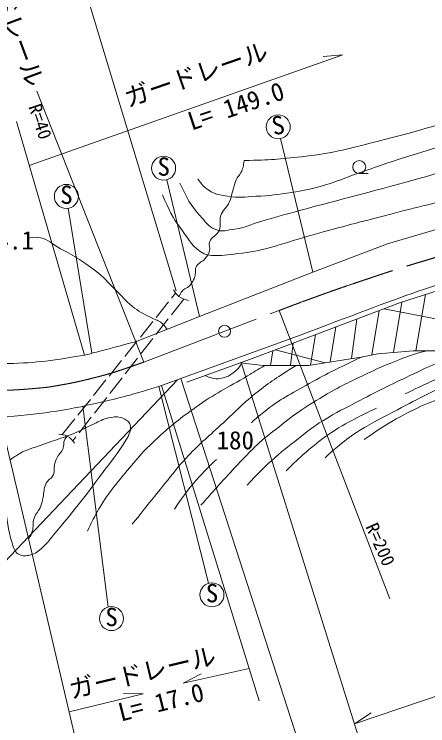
# Model space of a CAD drawing. Units: millimetres, scale not verified. Extents: x 40000 to 680000, y 20000 to 380000.
# Drawn here: x 130650 to 171984, y 239898 to 311120 of the extents above; entities that cross this region are included whole.
import ezdxf
from ezdxf.enums import TextEntityAlignment as Align

# ---------------------------------------------------------------- set-up
doc = ezdxf.new("R2010")
doc.units = ezdxf.units.MM
doc.header["$LTSCALE"] = 1000
doc.linetypes.add('CHAIN', pattern=[18.5, 12, -1.5, 3.5, -1.5])
doc.linetypes.add('USER1', pattern=[2.5, 2, -0.5])
for name, color, linetype, lineweight in [('M-BGD', 7, 'Continuous', 13), ('M-BMK', 7, 'CHAIN', 13), ('M-STR-HTXT', 7, 'Continuous', 13)]:
    doc.layers.add(name, color=color, linetype=linetype, lineweight=lineweight)
doc.styles.add('ＭＳ ゴシック', font='')
doc.styles.get('ＭＳ ゴシック').set_extended_font_data('MS Gothic')

msp = doc.modelspace()

# ---------------------------------------------------------------- linework, layer by layer
at = {"layer": 'M-BGD'}
for p, q in [((157253, 298670), (160483, 285317)), ((145907, 294553), (149184, 280861)), ((136031, 291698), (138422, 277187)), ((147263, 283169), (147140, 282854)), ((171744, 283054), (170798, 277422)), ((169395, 282307), (168555, 277261)), ((167133, 281458), (166401, 277018)), ((167635, 281648), (188031, 277614)), ((164891, 280609), (164369, 276657)), ((162228, 276315), (162808, 279820)), ((145370, 273948), (158238, 278628)), ((160769, 279048), (160258, 276001)), ((158517, 278195), (158248, 275969)), ((156495, 277431), (156253, 275969)), ((123853, 250154), (146971, 274530)), ((150074, 254161), (145118, 273868)), ((140022, 251775), (137495, 271879)), ((135711, 268575), (135693, 268550)), ((135711, 268575), (135933, 268890))]:
    msp.add_line(p, q, dxfattribs=at)
at = {"layer": 'M-BGD', "color": 1}
msp.add_line((165133, 295175), (166040, 295175), dxfattribs=at)
at = {"layer": 'M-BGD', "linetype": 'USER1'}
for p, q in [((135445, 269051), (146778, 283204)), ((147589, 282608), (136497, 268409))]:
    msp.add_line(p, q, dxfattribs=at)
at = {"layer": 'M-BGD'}
for points in [[(218861, 299698), (212339, 298586), (198768, 295807), (179360, 291502), (167951, 288131)], [(147894, 274296), (153906, 276453), (158421, 278159), (169268, 282267), (176054, 284423), (181397, 285963), (185579, 287064), (191392, 288344), (204593, 290975), (215328, 293188)], [(167951, 288131), (160483, 285317), (149184, 280861), (142784, 278342)], [(153245, 276216), (155516, 275969), (160054, 275969), (165330, 276810), (166992, 277132), (170523, 277423), (175415, 277413), (181059, 276644), (184144, 275912), (186657, 275666), (189295, 276342)]]:
    msp.add_lwpolyline(points, dxfattribs=at)
at = {"layer": 'M-BGD', "color": 1}
for centre, radius in [((157039, 299851), 1200), ((145582, 295708), 1200), ((165133, 295823), 648), ((135861, 292886), 1200), ((150414, 253010), 1200), ((140369, 250626), 1200)]:
    msp.add_circle(centre, radius, dxfattribs=at)
at = {"layer": 'M-BGD'}
msp.add_circle((151670, 279381), 600, dxfattribs=at)
for points, knots in [([(269368, 292931), (268991, 293258), (268840, 293348), (268481, 293585), (267461, 294259), (266731, 294348), (265583, 294769), (262648, 295845), (260954, 296316), (257932, 297117), (255220, 297836), (253627, 297958), (250943, 298774), (248422, 299541), (246997, 299972), (244588, 301038), (242885, 301792), (242014, 302390), (240315, 303151), (239850, 303359), (239578, 303448), (239110, 303649), (237600, 304297), (236828, 304847), (235268, 305363), (231381, 306648), (229074, 307218), (224983, 307380), (222395, 307483), (220942, 307291), (218355, 307170), (213673, 306951), (211046, 306869), (206375, 306484), (202456, 306162), (200256, 306002), (196358, 305487), (192035, 304917), (189572, 304770), (185328, 303774), (182414, 303089), (180860, 302414), (177990, 301562), (174418, 300500), (172441, 299813), (168830, 298890), (165167, 297953), (163124, 297278), (159366, 296857), (157139, 296607), (156315, 296532), (153641, 296483)], [0, 0, 0, 0, 1, 1, 1, 2, 2, 2, 3, 3, 3, 4, 4, 4, 5, 5, 5, 6, 6, 6, 7, 7, 7, 8, 8, 8, 9, 9, 9, 10, 10, 10, 11, 11, 11, 12, 12, 12, 13, 13, 13, 14, 14, 14, 15, 15, 15, 16, 16, 16, 17, 17, 17, 17]), ([(104526, 304312), (104180, 301951), (104111, 301231), (103999, 299244), (103839, 296391), (103800, 294761), (104197, 291932), (104429, 290277), (104647, 289340), (105273, 287790), (105692, 286751), (105977, 286159), (106695, 285299), (107812, 283962), (108527, 283268), (109905, 282204), (110773, 281533), (111317, 281233), (112262, 280674), (113253, 280088), (113820, 279780), (114848, 279262), (116001, 278681), (116651, 278360), (117850, 277881), (119122, 277372), (119859, 277115), (121204, 276852), (124377, 276233), (126218, 276129), (129451, 276157), (132681, 276184), (133916, 276383), (137678, 276990)], [0, 0, 0, 0, 1, 1, 1, 2, 2, 2, 3, 3, 3, 4, 4, 4, 5, 5, 5, 6, 6, 6, 7, 7, 7, 8, 8, 8, 9, 9, 9, 10, 10, 10, 11, 11, 11, 11]), ([(237837, 299953), (237305, 300586), (237123, 300792), (236593, 301255), (236002, 301771), (235631, 302023), (234945, 302404), (233625, 303138), (232786, 303376), (231327, 303768), (228812, 304445), (227315, 304495), (224713, 304618), (222179, 304738), (220754, 304784), (218219, 304687), (210821, 304406), (206668, 304187), (199312, 303346), (195886, 302954), (193957, 302769), (190570, 302120), (186909, 301419), (184885, 300889), (181272, 299971), (177060, 298900), (174691, 298326), (170533, 297063), (168608, 296478), (167556, 296070), (165651, 295422), (163919, 294832), (162989, 294376), (161227, 293881), (160139, 293576), (159510, 293475), (158395, 293286), (156999, 293048), (156205, 292967), (154791, 292893), (153700, 292835), (153069, 292699), (151993, 292893), (151233, 293029), (150751, 293064), (150110, 293495), (149598, 293840), (149394, 294075), (148995, 294617)], [0, 0, 0, 0, 1, 1, 1, 2, 2, 2, 3, 3, 3, 4, 4, 4, 5, 5, 5, 6, 6, 6, 7, 7, 7, 8, 8, 8, 9, 9, 9, 10, 10, 10, 11, 11, 11, 12, 12, 12, 13, 13, 13, 14, 14, 14, 15, 15, 15, 16, 16, 16, 16]), ([(147191, 294224), (147975, 292681), (148198, 292051), (149227, 290953), (149766, 290377), (149990, 289894), (150719, 289592), (151439, 289294), (151941, 289508), (152713, 289613), (153759, 289755), (154287, 290098), (155303, 290388), (156812, 290820), (157659, 291055), (159173, 291469), (163586, 292674), (166080, 293271), (170488, 294494), (173732, 295394), (175486, 296139), (178771, 296875), (179919, 297132), (180309, 297230), (181721, 297488)], [0, 0, 0, 0, 1, 1, 1, 2, 2, 2, 3, 3, 3, 4, 4, 4, 5, 5, 5, 6, 6, 6, 7, 7, 7, 8, 8, 8, 8]), ([(148098, 283852), (148401, 284227), (148528, 284388), (148683, 284791), (148842, 285206), (148647, 285528), (148870, 285913), (149085, 286283), (149424, 286302), (149701, 286629), (149938, 286910), (150094, 287082), (150178, 287439), (150257, 287771), (150062, 287988), (150168, 288312), (150357, 288890), (150961, 288940), (151155, 289516), (151330, 290037), (151128, 290390), (151279, 290918), (151460, 291547), (151904, 291741), (152162, 292341), (152310, 292684), (152333, 292898), (152443, 293255), (152596, 293754), (152630, 294054), (152837, 294533), (152974, 294848), (153162, 294963), (153315, 295270), (153533, 295709), (153550, 295932), (153641, 296483)], [0, 0, 0, 0, 1, 1, 1, 2, 2, 2, 3, 3, 3, 4, 4, 4, 5, 5, 5, 6, 6, 6, 7, 7, 7, 8, 8, 8, 9, 9, 9, 10, 10, 10, 11, 11, 11, 12, 12, 12, 12]), ([(159557, 288781), (162678, 289643), (163482, 289860), (166006, 290521), (169186, 291353), (170964, 291834), (174169, 292561), (176205, 293023), (177361, 293207), (179404, 293636), (180836, 293937), (181611, 294265), (183065, 294431), (184209, 294562), (184860, 294679), (186009, 294602), (186568, 294565), (186931, 294646), (187427, 294384), (187761, 294207), (187912, 294046), (188206, 293808), (188334, 293704), (188378, 293669), (188531, 293536)], [0, 0, 0, 0, 1, 1, 1, 2, 2, 2, 3, 3, 3, 4, 4, 4, 5, 5, 5, 6, 6, 6, 7, 7, 7, 8, 8, 8, 8]), ([(145453, 293039), (146174, 291436), (146415, 290850), (147322, 289633), (148115, 288569), (148456, 287752), (149638, 287151), (149895, 287020), (150067, 286996), (150355, 286974), (151381, 286896), (151960, 287049), (152982, 287161), (155611, 287450), (156559, 287867), (159557, 288781)], [0, 0, 0, 0, 1, 1, 1, 2, 2, 2, 3, 3, 3, 4, 4, 4, 5, 5, 5, 5]), ([(131949, 288691), (132373, 288801), (132584, 288805), (132992, 288784), (133868, 288740), (134247, 288235), (135012, 287808), (136528, 286962), (137390, 286490), (138772, 285440), (139626, 284792), (139990, 284292), (140760, 283546), (141420, 282907), (141729, 282483), (142438, 281899), (143093, 281359), (143541, 281162), (144287, 280756), (144668, 280549), (144953, 280556), (145294, 280289), (145587, 280060), (145694, 279919), (145927, 279579)], [0, 0, 0, 0, 1, 1, 1, 2, 2, 2, 3, 3, 3, 4, 4, 4, 5, 5, 5, 6, 6, 6, 7, 7, 7, 8, 8, 8, 8]), ([(191238, 288892), (186540, 287903), (185215, 287526), (181389, 286514), (172154, 284072), (169095, 282685), (158238, 278628)], [0, 0, 0, 0, 1, 1, 1, 2, 2, 2, 2]), ([(146561, 283525), (146755, 283216), (146853, 283080), (147115, 282874), (147429, 282627), (147635, 282587), (148057, 282477)], [0, 0, 0, 0, 1, 1, 1, 2, 2, 2, 2]), ([(149309, 261967), (149985, 262734), (150156, 262928), (150703, 263541), (151212, 264110), (151492, 264434), (152012, 264995), (153214, 266291), (153886, 267022), (155167, 268242), (155739, 268787), (156116, 269031), (156736, 269522), (157731, 270309), (158268, 270780), (159322, 271485), (160485, 272261), (161157, 272668), (162376, 273354), (163954, 274242), (164879, 274664), (166519, 275431), (167415, 275850), (167929, 276058), (168846, 276428), (169796, 276812), (170334, 277032), (171328, 277280), (171562, 277338), (171644, 277363), (171930, 277420)], [0, 0, 0, 0, 1, 1, 1, 2, 2, 2, 3, 3, 3, 4, 4, 4, 5, 5, 5, 6, 6, 6, 7, 7, 7, 8, 8, 8, 9, 9, 9, 10, 10, 10, 10]), ([(153916, 263978), (155038, 265169), (155362, 265513), (156360, 266422), (157375, 267345), (157987, 267813), (159068, 268658), (159992, 269382), (160501, 269805), (161495, 270431), (162882, 271305), (163725, 271686), (165178, 272446), (167272, 273541), (168457, 274134), (170599, 275132), (171622, 275609), (172181, 275922), (173249, 276286), (174092, 276574), (174568, 276730), (175437, 276928), (176003, 277057), (176202, 277098), (176896, 277211)], [0, 0, 0, 0, 1, 1, 1, 2, 2, 2, 3, 3, 3, 4, 4, 4, 5, 5, 5, 6, 6, 6, 7, 7, 7, 8, 8, 8, 8]), ([(154358, 270229), (154908, 270754), (155100, 270895), (155594, 271298), (157218, 272624), (158323, 273106), (160143, 274144), (162155, 275291), (162887, 275628), (165428, 276829)], [0, 0, 0, 0, 1, 1, 1, 2, 2, 2, 3, 3, 3, 3]), ([(161723, 266727), (162384, 267343), (162579, 267515), (163156, 267987), (163903, 268597), (164332, 268934), (165152, 269441), (166591, 270329), (167448, 270742), (168946, 271525), (171241, 272724), (172517, 273419), (174877, 274483), (176534, 275230), (177402, 275883), (179183, 276245), (180067, 276425), (180432, 276495), (181474, 276546)], [0, 0, 0, 0, 1, 1, 1, 2, 2, 2, 3, 3, 3, 4, 4, 4, 5, 5, 5, 6, 6, 6, 6]), ([(169730, 273130), (171761, 274101), (172324, 274386), (174040, 275067), (175332, 275580), (176041, 275925), (177384, 276286), (178329, 276539), (178679, 276616), (179833, 276811)], [0, 0, 0, 0, 1, 1, 1, 2, 2, 2, 3, 3, 3, 3]), ([(137971, 259383), (138365, 260275), (138523, 260540), (138920, 261259), (139969, 263162), (140842, 264056), (142202, 265749), (143212, 267007), (143849, 267660), (145032, 268757), (146409, 270035), (147255, 270674), (148779, 271772), (150700, 273156), (151922, 273713), (153955, 274926), (154641, 275335), (154857, 275466), (155713, 275969)], [0, 0, 0, 0, 1, 1, 1, 2, 2, 2, 3, 3, 3, 4, 4, 4, 5, 5, 5, 6, 6, 6, 6]), ([(142450, 260079), (144020, 262055), (144418, 262563), (145704, 264136), (146515, 265127), (146926, 265720), (147792, 266663), (149074, 268061), (149925, 268714), (151312, 270007), (152661, 271265), (153361, 272036), (154802, 273185), (156302, 274381), (156901, 274751), (158847, 275969)], [0, 0, 0, 0, 1, 1, 1, 2, 2, 2, 3, 3, 3, 4, 4, 4, 5, 5, 5, 5]), ([(165636, 268544), (167075, 269576), (167546, 269865), (168833, 270609), (170957, 271838), (172278, 272291), (174566, 273180), (176900, 274086), (178208, 274649), (180652, 275194), (182172, 275533), (182739, 275643), (184582, 275869)], [0, 0, 0, 0, 1, 1, 1, 2, 2, 2, 3, 3, 3, 4, 4, 4, 4]), ([(145370, 273948), (142563, 273060), (141713, 272844), (139330, 272287), (135441, 271378), (133200, 271087), (129220, 270761), (125869, 270486), (123951, 270509), (120615, 270927)], [0, 0, 0, 0, 1, 1, 1, 2, 2, 2, 3, 3, 3, 3]), ([(157823, 265415), (158745, 266330), (159007, 266591), (159817, 267289), (160621, 267982), (161079, 268367), (161949, 268976), (163063, 269755), (163745, 270109), (164947, 270741), (165680, 271126), (165930, 271255), (166845, 271683)], [0, 0, 0, 0, 1, 1, 1, 2, 2, 2, 3, 3, 3, 4, 4, 4, 4]), ([(130221, 266495), (130643, 266827), (130801, 266922), (131197, 267155), (131974, 267611), (132505, 267668), (133347, 267986), (134791, 268530), (135641, 268729), (137055, 269346), (137690, 269624), (138008, 269861), (138644, 270136), (139201, 270376), (139491, 270598), (140088, 270707), (140547, 270791), (140827, 270875), (141282, 270769), (141521, 270714), (141654, 270650), (141850, 270502), (142012, 270379), (142121, 270303), (142196, 270114), (142315, 269812), (142298, 269591), (142196, 269283), (142085, 268949), (141983, 268774), (141799, 268475), (140952, 267102), (140373, 266400), (139403, 265110), (137674, 262808), (136718, 261503), (134839, 259322), (134168, 258543), (133886, 257991), (133052, 257390), (132830, 257230), (132699, 257134), (132439, 257051), (132195, 256973), (132054, 256925), (131799, 256912), (131601, 256902), (131479, 256901), (131294, 256974), (131083, 257059), (130945, 257120), (130816, 257307), (130602, 257618), (130529, 257829), (130428, 258193), (130032, 259629), (129911, 260469), (129793, 261955), (129776, 262177), (129746, 262397), (129711, 262612)], [0, 0, 0, 0, 1, 1, 1, 2, 2, 2, 3, 3, 3, 4, 4, 4, 5, 5, 5, 6, 6, 6, 7, 7, 7, 8, 8, 8, 9, 9, 9, 10, 10, 10, 11, 11, 11, 12, 12, 12, 13, 13, 13, 14, 14, 14, 15, 15, 15, 16, 16, 16, 17, 17, 17, 18, 18, 18, 19, 19, 19, 20, 20, 20, 20]), ([(135693, 268550), (135526, 268212), (135669, 267947), (135520, 267601), (135359, 267231), (135102, 267119), (134924, 266757), (134785, 266473), (134735, 266297), (134668, 265988), (134588, 265624), (134716, 265380), (134564, 265040), (134373, 264609), (134007, 264526), (133809, 264098), (133586, 263616), (133642, 263287), (133526, 262769), (133447, 262419), (133437, 262211), (133311, 261875), (133121, 261368), (132801, 261183), (132625, 260671), (132457, 260178), (132612, 259844), (132452, 259348), (132360, 259063), (132317, 258946), (132158, 258639)], [0, 0, 0, 0, 1, 1, 1, 2, 2, 2, 3, 3, 3, 4, 4, 4, 5, 5, 5, 6, 6, 6, 7, 7, 7, 8, 8, 8, 9, 9, 9, 10, 10, 10, 10]), ([(135118, 269083), (135469, 269059), (135641, 269034), (135935, 268889), (136293, 268712), (136415, 268521), (136669, 268176)], [0, 0, 0, 0, 1, 1, 1, 2, 2, 2, 2]), ([(146659, 261589), (147795, 263184), (148107, 263690), (149210, 264889), (149827, 265558), (150051, 265798), (150851, 266543)], [0, 0, 0, 0, 1, 1, 1, 2, 2, 2, 2])]:
    msp.add_open_spline(points, degree=3, knots=knots, dxfattribs=at)
for points in [[(147263, 283169), (147473, 283534), (147704, 283619), (148098, 283852)], [(137678, 276990), (140231, 277666), (140231, 277666), (142784, 278342)]]:
    msp.add_open_spline(points, degree=3, dxfattribs=at)
at = {"layer": 'M-BMK'}
msp.add_line((143617, 276306), (157140, 281469), dxfattribs=at)
for points, knots in [([(100940, 294991), (100836, 293652), (100834, 293214), (100885, 292077), (100963, 290343), (101088, 289346), (101622, 287694), (101952, 286676), (102199, 286118), (102734, 285191), (103342, 284137), (103763, 283590), (104534, 282648), (105492, 281478), (106035, 280800), (107222, 279862), (108536, 278824), (109395, 278396), (110891, 277642), (111928, 277120), (112543, 276897), (113618, 276458), (115249, 275793), (116137, 275329), (117834, 274859), (120993, 273983), (122849, 273713), (126122, 273540), (129211, 273376), (130958, 273485), (134036, 273789)], [0, 0, 0, 0, 1, 1, 1, 2, 2, 2, 3, 3, 3, 4, 4, 4, 5, 5, 5, 6, 6, 6, 7, 7, 7, 8, 8, 8, 9, 9, 9, 10, 10, 10, 10]), ([(157140, 281469), (158995, 282177), (159480, 282354), (160987, 282902), (163339, 283755), (164670, 284195), (167042, 284989), (168930, 285621), (169996, 285953), (171905, 286519), (176878, 287992), (179675, 288803), (184737, 289933), (187106, 290462), (187896, 290644), (190822, 291200)], [0, 0, 0, 0, 1, 1, 1, 2, 2, 2, 3, 3, 3, 4, 4, 4, 5, 5, 5, 5]), ([(134036, 273789), (136194, 274154), (136824, 274271), (138580, 274716), (140580, 275222), (141266, 275476), (143617, 276306)], [0, 0, 0, 0, 1, 1, 1, 2, 2, 2, 2])]:
    msp.add_open_spline(points, degree=3, knots=knots, dxfattribs=at)
at = {"layer": 'M-STR-HTXT'}
for p, q in [((132155, 295973), (163507, 307053)), ((163507, 307053), (161515, 306897)), ((132921, 303414), (143617, 276306)), ((130876, 300367), (137678, 276990)), ((168203, 252601), (157140, 281469)), ((156780, 277539), (161718, 276234)), ((165400, 237722), (153338, 276249)), ((160925, 232524), (147318, 274656)), ((155146, 242378), (145370, 273948)), ((136781, 238555), (129220, 270761)), ((164659, 240090), (196805, 251005)), ((147551, 244166), (154136, 245641)), ((147551, 244166), (149323, 245093)), ((136136, 241302), (143552, 243096)), ((143552, 243096), (141555, 243145)), ((164659, 240090), (166322, 241201))]:
    msp.add_line(p, q, dxfattribs=at)
msp.add_lwpolyline([(180166, 324453), (138239, 311937), (146841, 283418)], dxfattribs=at)
msp.add_open_spline([(149729, 274955), (150023, 274803), (150161, 274762), (150456, 274698), (151011, 274579), (151373, 274638), (151903, 274844), (152329, 275009), (152519, 275210), (152865, 275508), (153116, 275725), (153236, 275894), (153352, 276204), (153359, 276222), (153325, 276248), (153338, 276249), (153338, 276249), (153338, 276249), (153338, 276249)], degree=3, knots=[0, 0, 0, 0, 1, 1, 1, 2, 2, 2, 3, 3, 3, 4, 4, 4, 5, 5, 5, 6, 6, 6, 6], dxfattribs=at)

# ---------------------------------------------------------------- texts
at = {"layer": 'M-BGD', "color": 1, "style": 'ＭＳ ゴシック'}
msp.add_text('S', height=1833, rotation=10, dxfattribs=at).set_placement((157274, 298570), align=Align.BOTTOM_CENTER)
for p in [(145591, 294406), (135870, 291584), (150423, 251708), (140378, 249324)]:
    msp.add_text('S', height=1833, dxfattribs=at).set_placement(p, align=Align.BOTTOM_CENTER)
at = {"layer": 'M-BGD', "style": 'ＭＳ ゴシック'}
for s, p in [('174.1', (126382, 287022)), ('180', (150875, 267013))]:
    msp.add_text(s, height=1833, dxfattribs=at).set_placement(p, align=Align.BOTTOM_LEFT)
at = {"layer": 'M-STR-HTXT', "style": 'ＭＳ ゴシック'}
for s, height, rotation, p in [('ガードレール', 1833, 290.312, (126260, 317543)), ('ガードレール', 1833, 19.079, (142212, 301269)), ('L= 149.0', 1833, 18.708, (148554, 298949)), ('R=40', 1320, 288.602, (131674, 301741)), ('R=200', 1320, 294.04, (165376, 259674)), ('ガードレール', 1833, 13.496, (136496, 242056)), ('L= 17.0', 1833, 14.036, (141441, 239783))]:
    msp.add_text(s, height=height, rotation=rotation, dxfattribs=at).set_placement(p, align=Align.BOTTOM_LEFT)

doc.saveas('drawing.dxf')
